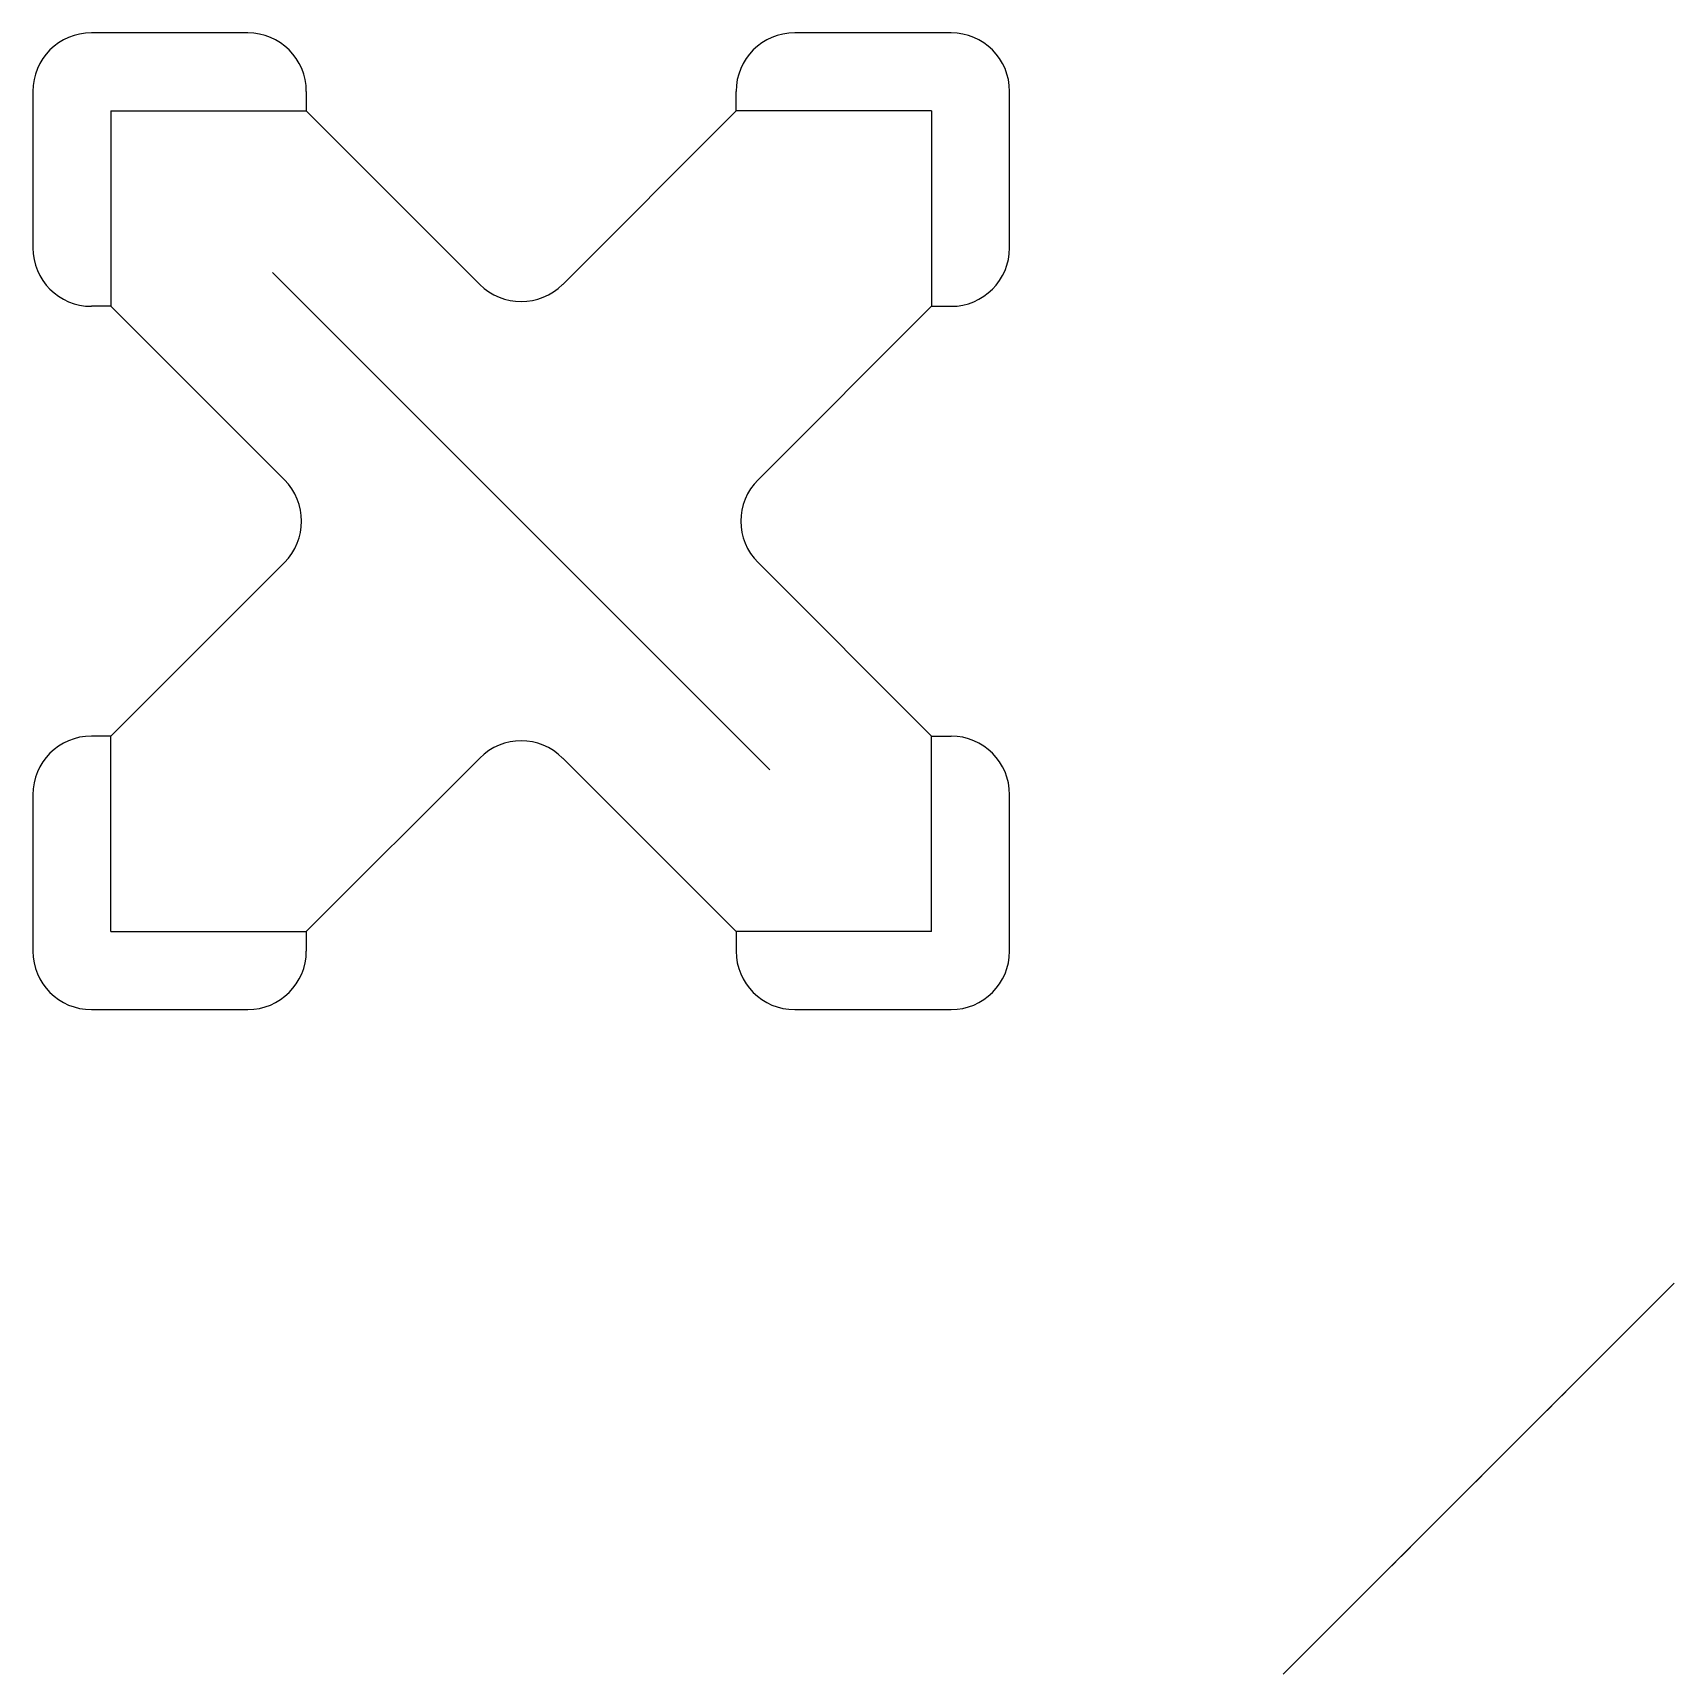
# Model space of a CAD drawing. Header units: millimetres. Extents: x 92.5 to 176.6, y 19.9 to 103.9.
import ezdxf

# ---------------------------------------------------------------- set-up
doc = ezdxf.new("R2010")
doc.units = ezdxf.units.MM
doc.layers.add('Object', color=4, linetype='Continuous')

msp = doc.modelspace()

# ---------------------------------------------------------------- linework, layer by layer
at = {"layer": 'Object'}
for p, q in [((103.543, 103.935), (95.543, 103.935)), ((139.543, 103.935), (131.543, 103.935)), ((92.543, 100.935), (92.543, 92.935)), ((106.543, 100.935), (106.543, 99.935)), ((128.543, 99.935), (128.543, 100.935)), ((142.543, 92.935), (142.543, 100.935)), ((96.543, 99.935), (96.543, 89.935)), ((96.543, 99.935), (106.543, 99.935)), ((115.422, 91.056), (106.543, 99.935)), ((119.665, 91.056), (128.543, 99.935)), ((138.543, 99.935), (128.543, 99.935)), ((138.543, 99.935), (138.543, 89.935)), ((104.815, 91.663), (130.271, 66.207)), ((96.543, 89.935), (95.543, 89.935)), ((105.422, 81.056), (96.543, 89.935)), ((129.665, 81.056), (138.543, 89.935)), ((138.543, 89.935), (139.543, 89.935)), ((96.543, 67.935), (105.422, 76.814)), ((138.543, 67.935), (129.665, 76.814)), ((96.543, 67.935), (95.543, 67.935)), ((96.543, 57.935), (96.543, 67.935)), ((138.543, 57.935), (138.543, 67.935)), ((138.543, 67.935), (139.543, 67.935)), ((106.543, 57.935), (115.422, 66.814)), ((128.543, 57.935), (119.665, 66.814)), ((92.543, 64.935), (92.543, 56.935)), ((142.543, 56.935), (142.543, 64.935)), ((96.543, 57.935), (106.543, 57.935)), ((106.543, 57.935), (106.543, 56.935)), ((138.543, 57.935), (128.543, 57.935)), ((128.543, 57.935), (128.543, 56.935)), ((95.543, 53.935), (103.543, 53.935)), ((131.543, 53.935), (139.543, 53.935))]:
    msp.add_line(p, q, dxfattribs=at)
at = {"layer": 'Object', "extrusion": (-0.707107, 0.707107, -1.2152e-15)}
msp.add_line((176.56, 39.929, 4), (156.549, 19.918, 4), dxfattribs=at)
at = {"layer": 'Object'}
for centre, start, end in [((95.543, 100.935), 90, 180), ((103.543, 100.935), 0, 90), ((131.543, 100.935), 90, 180), ((139.543, 100.935), 0, 90), ((95.543, 92.935), 180, 270), ((139.543, 92.935), 270, 0), ((117.543, 93.178), 225, 315), ((103.301, 78.935), 315, 45), ((131.786, 78.935), 135, 225), ((95.543, 64.935), 90, 180), ((117.543, 64.692), 45, 135), ((139.543, 64.935), 0, 90), ((95.543, 56.935), 180, 270), ((103.543, 56.935), 270, 0), ((131.543, 56.935), 180, 270), ((139.543, 56.935), 270, 0)]:
    msp.add_arc(centre, 3, start, end, dxfattribs=at)
at = {"layer": 'Object', "extrusion": (-0.707107, 0.707107, -1.2152e-15)}
msp.add_arc((-138.931, -15.25, -96.613), 9.15, 0, 180, dxfattribs=at)

doc.saveas('drawing.dxf')
